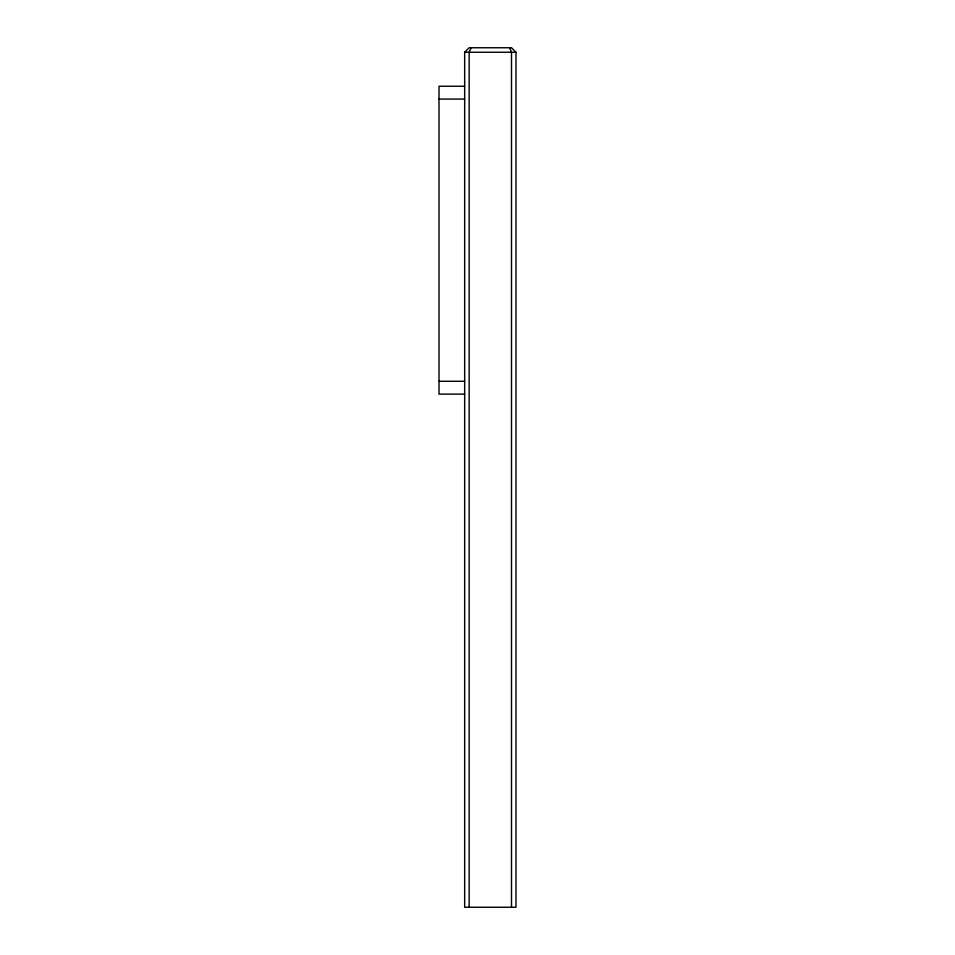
<?xml version="1.0" encoding="UTF-8"?>
<svg xmlns="http://www.w3.org/2000/svg" width="955" height="955" viewBox="0 0 955 955"><rect width="100%" height="100%" fill="white"/><g stroke="black" fill="none" stroke-linecap="round" stroke-linejoin="round"><path stroke-width="1.43" d="M471.018 47.75L469.156 52.239L469.156 907.25M464.667 52.239L469.156 47.75L511.498 47.75L515.987 52.239L515.987 907.25L464.667 907.25L464.667 52.239L515.987 52.239M464.667 86.237L439.014 86.237L439.014 394.117L464.667 394.117M439.014 99.069L464.667 99.069M439.014 381.284L464.667 381.284M509.636 47.75L511.498 52.239L511.498 907.25"/></g></svg>
